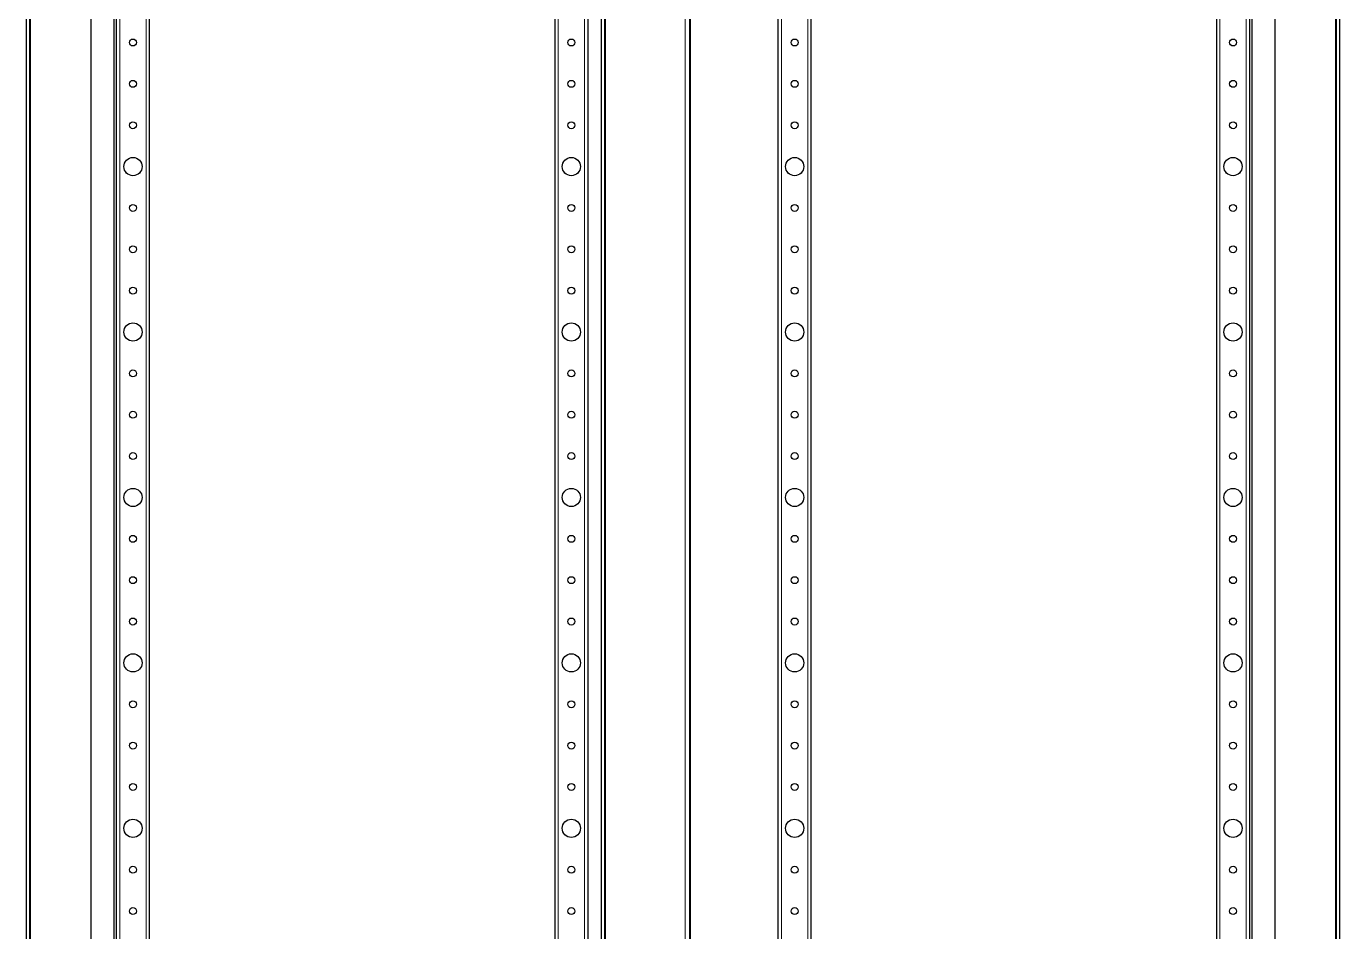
# Model space of a CAD drawing. Header units: millimetres. Extents: x -1085 to 3058, y -2404 to 1219.
# Drawn here: x -741 to 53, y -1337 to -790 of the extents above; entities that cross this region are included whole.
import ezdxf

# ---------------------------------------------------------------- set-up
doc = ezdxf.new("R2010")
doc.units = ezdxf.units.MM

msp = doc.modelspace()

# ---------------------------------------------------------------- linework, layer by layer
at = {"color": 7, "linetype": 'Continuous', "lineweight": 25}
for p, q in [((-741.09, 602.68), (-741.09, -1552.32)), ((-739.09, 602.68), (-739.09, -1552.32)), ((50.91, -1552.32), (50.91, 602.68)), ((52.91, -1552.32), (52.91, 602.68)), ((-688.09, 571.18), (-688.09, -1520.82)), ((-393.59, 566.68), (-393.59, -1516.32)), ((-391.59, 566.68), (-391.59, -1516.32)), ((-0.09, -1520.82), (-0.09, 571.18)), ((-340.09, 556.97), (-340.09, -1506.6)), ((-686.59, -1492.32), (-686.59, 542.68)), ((-666.59, -1492.32), (-666.59, 542.68)), ((-421.59, 542.68), (-421.59, -1492.32)), ((-401.59, 542.68), (-401.59, -1492.32)), ((-286.59, -1492.32), (-286.59, 542.68)), ((-266.59, -1492.32), (-266.59, 542.68)), ((-21.59, 542.68), (-21.59, -1492.32)), ((-1.59, 542.68), (-1.59, -1492.32)), ((-702.09, -771.82), (-702.09, -1402.82)), ((13.91, -1402.82), (13.91, -771.82))]:
    msp.add_line(p, q, dxfattribs=at)
at = {"color": 8, "linetype": 'Continuous', "lineweight": 18}
for p, q in [((-390.99, -1516.32), (-390.99, 566.68)), ((-339.49, -1507.64), (-339.49, 558.01)), ((-342.69, 552.46), (-342.69, -1502.1)), ((-684.59, -1492.32), (-684.59, 542.68)), ((-668.59, -1492.32), (-668.59, 542.68)), ((-419.59, 542.68), (-419.59, -1492.32)), ((-403.59, 542.68), (-403.59, -1492.32)), ((-284.59, -1492.32), (-284.59, 542.68)), ((-268.59, -1492.32), (-268.59, 542.68)), ((-19.59, 542.68), (-19.59, -1492.32)), ((-3.59, 542.68), (-3.59, -1492.32)), ((-738.49, -1401.12), (-738.49, -773.52)), ((50.31, -773.52), (50.31, -1401.12))]:
    msp.add_line(p, q, dxfattribs=at)
at = {"color": 7, "linetype": 'Continuous', "lineweight": 25}
for centre, radius in [((-676.59, -799.82), 2.1), ((-411.59, -799.82), 2.1), ((-276.59, -799.82), 2.1), ((-11.59, -799.82), 2.1), ((-676.59, -824.82), 2.1), ((-411.59, -824.82), 2.1), ((-276.59, -824.82), 2.1), ((-11.59, -824.82), 2.1), ((-676.59, -849.82), 2.1), ((-411.59, -849.82), 2.1), ((-276.59, -849.82), 2.1), ((-11.59, -849.82), 2.1), ((-676.59, -874.82), 5.5), ((-411.59, -874.82), 5.5), ((-276.59, -874.82), 5.5), ((-11.59, -874.82), 5.5), ((-676.59, -899.82), 2.1), ((-411.59, -899.82), 2.1), ((-276.59, -899.82), 2.1), ((-11.59, -899.82), 2.1), ((-676.59, -924.82), 2.1), ((-411.59, -924.82), 2.1), ((-276.59, -924.82), 2.1), ((-11.59, -924.82), 2.1), ((-676.59, -949.82), 2.1), ((-411.59, -949.82), 2.1), ((-276.59, -949.82), 2.1), ((-11.59, -949.82), 2.1), ((-676.59, -974.82), 5.5), ((-411.59, -974.82), 5.5), ((-276.59, -974.82), 5.5), ((-11.59, -974.82), 5.5), ((-676.59, -999.82), 2.1), ((-411.59, -999.82), 2.1), ((-276.59, -999.82), 2.1), ((-11.59, -999.82), 2.1), ((-676.59, -1024.82), 2.1), ((-411.59, -1024.82), 2.1), ((-276.59, -1024.82), 2.1), ((-11.59, -1024.82), 2.1), ((-676.59, -1049.82), 2.1), ((-411.59, -1049.82), 2.1), ((-276.59, -1049.82), 2.1), ((-11.59, -1049.82), 2.1), ((-676.59, -1074.82), 5.5), ((-411.59, -1074.82), 5.5), ((-276.59, -1074.82), 5.5), ((-11.59, -1074.82), 5.5), ((-676.59, -1099.82), 2.1), ((-411.59, -1099.82), 2.1), ((-276.59, -1099.82), 2.1), ((-11.59, -1099.82), 2.1), ((-676.59, -1124.82), 2.1), ((-411.59, -1124.82), 2.1), ((-276.59, -1124.82), 2.1), ((-11.59, -1124.82), 2.1), ((-676.59, -1149.82), 2.1), ((-411.59, -1149.82), 2.1), ((-276.59, -1149.82), 2.1), ((-11.59, -1149.82), 2.1), ((-676.59, -1174.82), 5.5), ((-411.59, -1174.82), 5.5), ((-276.59, -1174.82), 5.5), ((-11.59, -1174.82), 5.5), ((-676.59, -1199.82), 2.1), ((-411.59, -1199.82), 2.1), ((-276.59, -1199.82), 2.1), ((-11.59, -1199.82), 2.1), ((-676.59, -1224.82), 2.1), ((-411.59, -1224.82), 2.1), ((-276.59, -1224.82), 2.1), ((-11.59, -1224.82), 2.1), ((-676.59, -1249.82), 2.1), ((-411.59, -1249.82), 2.1), ((-276.59, -1249.82), 2.1), ((-11.59, -1249.82), 2.1), ((-676.59, -1274.82), 5.5), ((-411.59, -1274.82), 5.5), ((-276.59, -1274.82), 5.5), ((-11.59, -1274.82), 5.5), ((-676.59, -1299.82), 2.1), ((-411.59, -1299.82), 2.1), ((-276.59, -1299.82), 2.1), ((-11.59, -1299.82), 2.1), ((-676.59, -1324.82), 2.1), ((-411.59, -1324.82), 2.1), ((-276.59, -1324.82), 2.1), ((-11.59, -1324.82), 2.1)]:
    msp.add_circle(centre, radius, dxfattribs=at)

doc.saveas('drawing.dxf')
